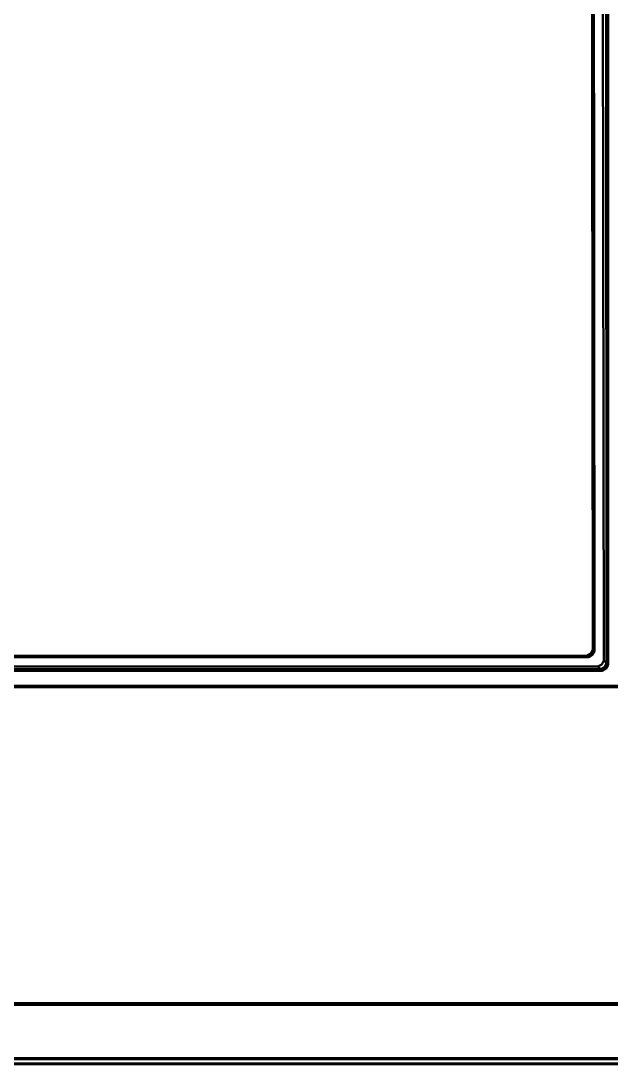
# Model space of a CAD drawing. Header units: millimetres. Extents: x 60499 to 556746, y 248297 to 497145.
# Drawn here: x 180627 to 190104, y 327653 to 344409 of the extents above; entities that cross this region are included whole.
import ezdxf

# ---------------------------------------------------------------- set-up
doc = ezdxf.new("R2010")
doc.units = ezdxf.units.MM
doc.layers.add('Visible (ANSI)', color=7, linetype='Continuous', lineweight=50)

msp = doc.modelspace()

# ---------------------------------------------------------------- linework, layer by layer
at = {"layer": 'Visible (ANSI)'}
for p, q in [((189821, 334302), (189803, 352220)), ((189824, 334299), (189806, 352220)), ((189810, 352220), (189827, 334296)), ((189988, 334134), (189963, 352220)), ((190022, 352220), (190032, 334091)), ((190058, 352220), (190058, 334065)), ((189784, 334241), (189821, 334302)), ((189787, 334238), (189824, 334299)), ((189827, 334296), (189790, 334235)), ((189824, 334299), (189821, 334302)), ((189824, 334299), (189827, 334296)), ((158290, 334201), (189727, 334201)), ((189724, 334204), (189784, 334241)), ((189727, 334201), (189724, 334204)), ((189727, 334201), (189787, 334238)), ((189727, 334201), (189729, 334198)), ((189729, 334198), (189790, 334235)), ((189787, 334238), (189784, 334241)), ((189790, 334235), (189787, 334238)), ((189988, 334134), (190032, 334091)), ((189960, 333968), (158057, 333968)), ((158082, 333994), (189934, 333994)), ((189891, 334037), (158125, 334037)), ((189891, 334037), (189934, 333994)), ((189934, 333994), (189995, 334030)), ((189960, 333968), (189934, 333994)), ((189960, 333968), (190021, 334004)), ((190032, 334091), (189995, 334030)), ((190021, 334004), (189995, 334030)), ((190058, 334065), (190021, 334004)), ((190058, 334065), (190032, 334091)), ((155009, 328630), (193008, 328630)), ((155022, 328605), (192994, 328605)), ((148348, 327653), (199669, 327653))]:
    msp.add_line(p, q, dxfattribs=at)
at = {"layer": 'Visible (ANSI)', "flags": 128}
for points in [[(158279, 334190), (174008, 334185), (189738, 334190), (189799, 334226), (189835, 334287), (189822, 352220)], [(158302, 334213), (174008, 334217), (189715, 334213), (189776, 334249), (189812, 334310), (189791, 352220)], [(158287, 334198), (174008, 334197), (189729, 334198)], [(158293, 334204), (174008, 334205), (189724, 334204)], [(189988, 334134), (189952, 334073), (189891, 334037)], [(155004, 333722), (155045, 333729), (174008, 333729), (192972, 333729), (193012, 333722)], [(155004, 333700), (155045, 333705), (174008, 333705), (192972, 333705), (193012, 333700)], [(148348, 327983), (148348, 327749), (199669, 327749), (199669, 327983)], [(148337, 327657), (148348, 327655), (199669, 327655), (199677, 327657)], [(199677, 327741), (199669, 327744), (148348, 327744), (148340, 327744)], [(199669, 327733), (148348, 327733), (148348, 327664), (199669, 327664)]]:
    msp.add_lwpolyline(points, dxfattribs=at)

doc.saveas('drawing.dxf')
